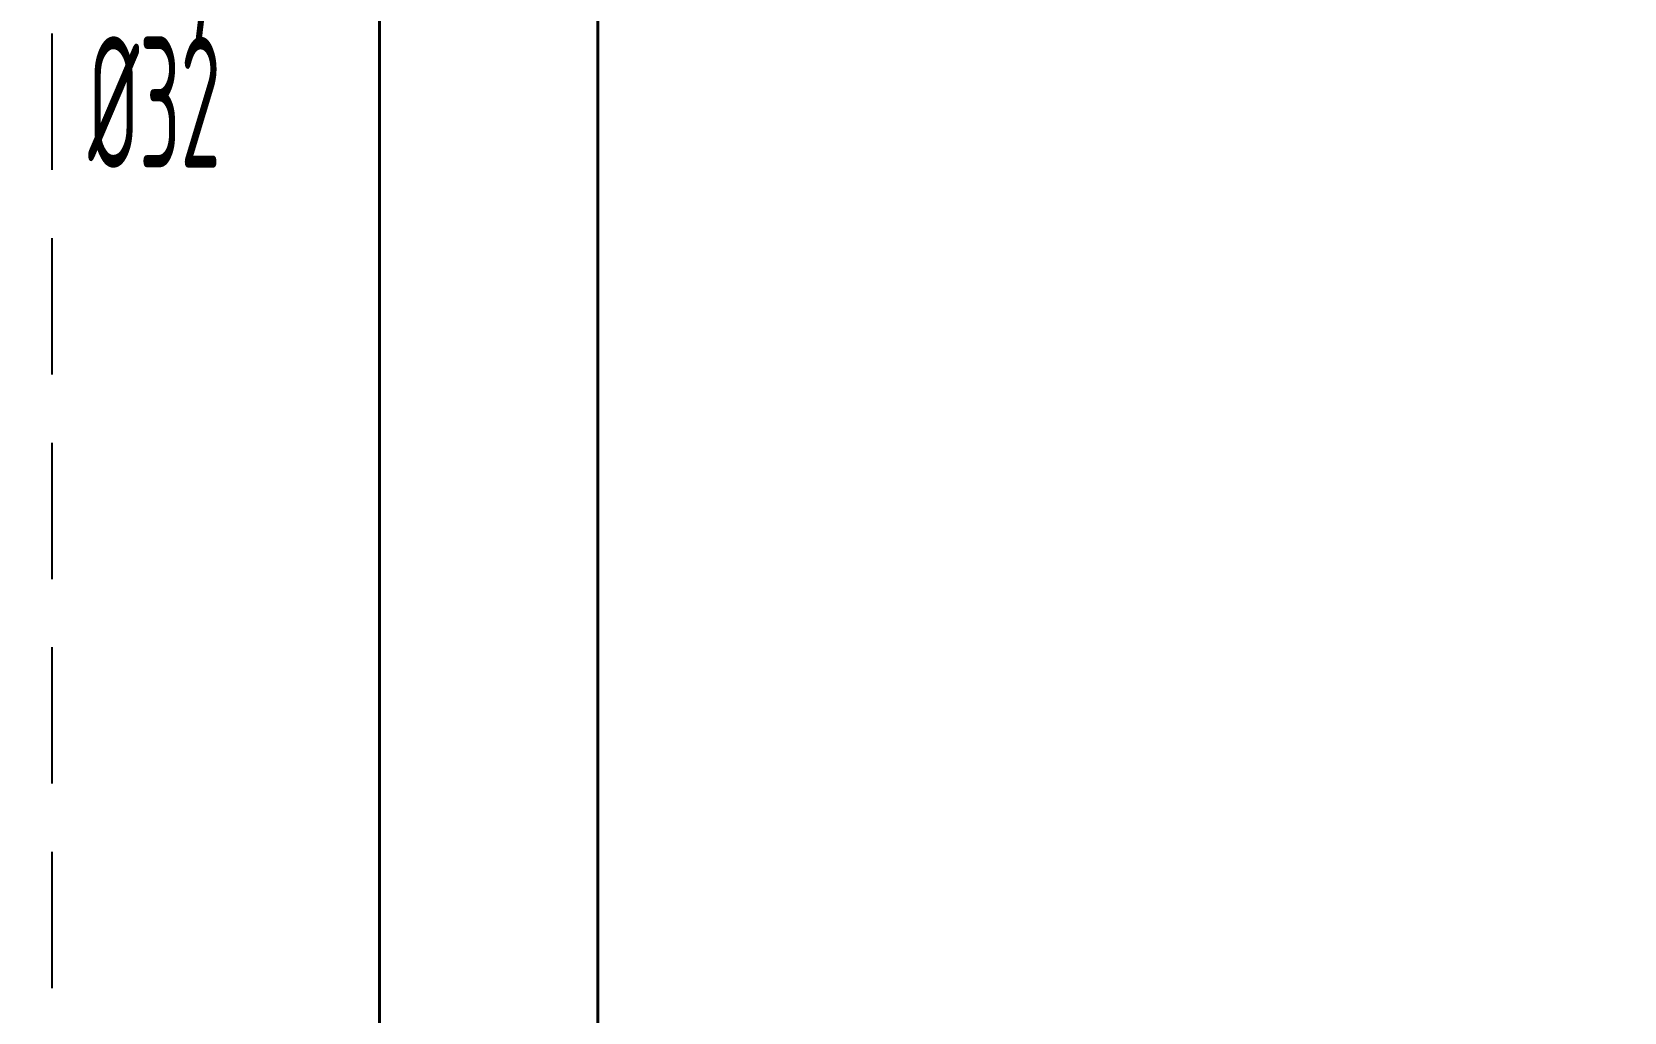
# Model space of a CAD drawing. Header units: centimetres. Extents: x 31 to 22766, y 238 to 3306.
# Drawn here: x 555.2 to 701.1, y 881.1 to 970.9 of the extents above; entities that cross this region are included whole.
import ezdxf
from ezdxf.xclip import XClip

# ---------------------------------------------------------------- set-up
doc = ezdxf.new("R2010")
doc.units = ezdxf.units.CM
doc.header["$XCLIPFRAME"] = 0
doc.linetypes.add('ACAD_ISO07W100', pattern=[3, 0, -3])
doc.linetypes.add('HIDDEN', pattern=[0.375, 0.25, -0.125])
doc.layers.add('00_BORDA_DUVAR', color=8, linetype='Continuous', lineweight=40)
doc.layers.add('izdüşüm', color=8, linetype='ACAD_ISO07W100')
doc.layers.add('M-ST-YAĞMUR SUYU', color=6, linetype='RAINWATER')
doc.styles.get("Standard").update_dxf_attribs({"font": 'GENISO.shx'})
doc.linetypes.add('RAINWATER', pattern='A,6,-0.4,[") )",Standard,S=1,R=0,X=-0.1,Y=-0.5],-1.1', length=7.5)

# ---------------------------------------------------------------- blocks, each defined once
blk = doc.blocks.new('DUVAR PLANI')
at = {"layer": '00_BORDA_DUVAR', "lineweight": 40}
for p, q in [((34865.64, 5492.62), (34865.64, 5352.62)), ((34885.64, 5492.62), (34885.64, 5352.62))]:
    blk.add_line(p, q, dxfattribs=at)
blk = doc.blocks.new('G$CCD2FF134')
at = {"layer": 'M-ST-YAĞMUR SUYU', "color": 7, "ltscale": 10, "width": 0.5}
for s, p in [('BAHÇEYE', (-3152.42, -1300.08)), ('Ø32', (-3146.68, -1313.55))]:
    blk.add_text(s, height=12, dxfattribs=at).set_placement(p)

msp = doc.modelspace()

# ---------------------------------------------------------------- linework, layer by layer
at = {"layer": 'izdüşüm', "color": 251, "linetype": 'HIDDEN', "ltscale": 50}
msp.add_lwpolyline([(557.03, 772.03), (3737.03, 772.03), (3737.03, 2302.03), (557.03, 2302.03)], close=True, dxfattribs=at)

# ---------------------------------------------------------------- block references
ref = msp.add_blockref('G$CCD2FF134', (3707.03, 2272.03))
XClip(ref).set_block_clipping_path([(-3470.0000000001, -1889.9999999982), (349.9999999999, 300.0000000019)])
msp.add_blockref('DUVAR PLANI', (-34278.61, -4520.59))

doc.saveas('drawing.dxf')
